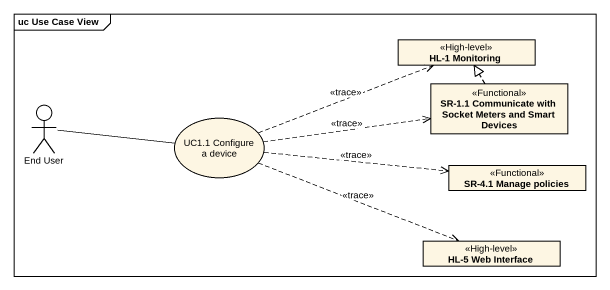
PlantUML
@startuml
mainframe uc Use Case View
allowmixing
hide circle
hide empty members
class "HL-1 Monitoring" as HL_1_Monitoring <<High-level>>
class "SR-1.1 Communicate with Socket Meters and Smart Devices" as SR_1_1_Communicate_with <<Functional>>
actor "End User" as End_User
usecase "UC1.1 Configure a device" as UC1_1_Configure_a_device
class "SR-4.1 Manage policies" as SR_4_1_Manage_policies <<Functional>>
class "HL-5 Web Interface" as HL_5_Web_Interface <<High-level>>
SR_1_1_Communicate_with .up.|> HL_1_Monitoring
End_User -right- UC1_1_Configure_a_device
UC1_1_Configure_a_device .right.> HL_1_Monitoring : <<trace>>
UC1_1_Configure_a_device .right.> SR_1_1_Communicate_with : <<trace>>
UC1_1_Configure_a_device .right.> SR_4_1_Manage_policies : <<trace>>
UC1_1_Configure_a_device .right.> HL_5_Web_Interface : <<trace>>
@enduml
